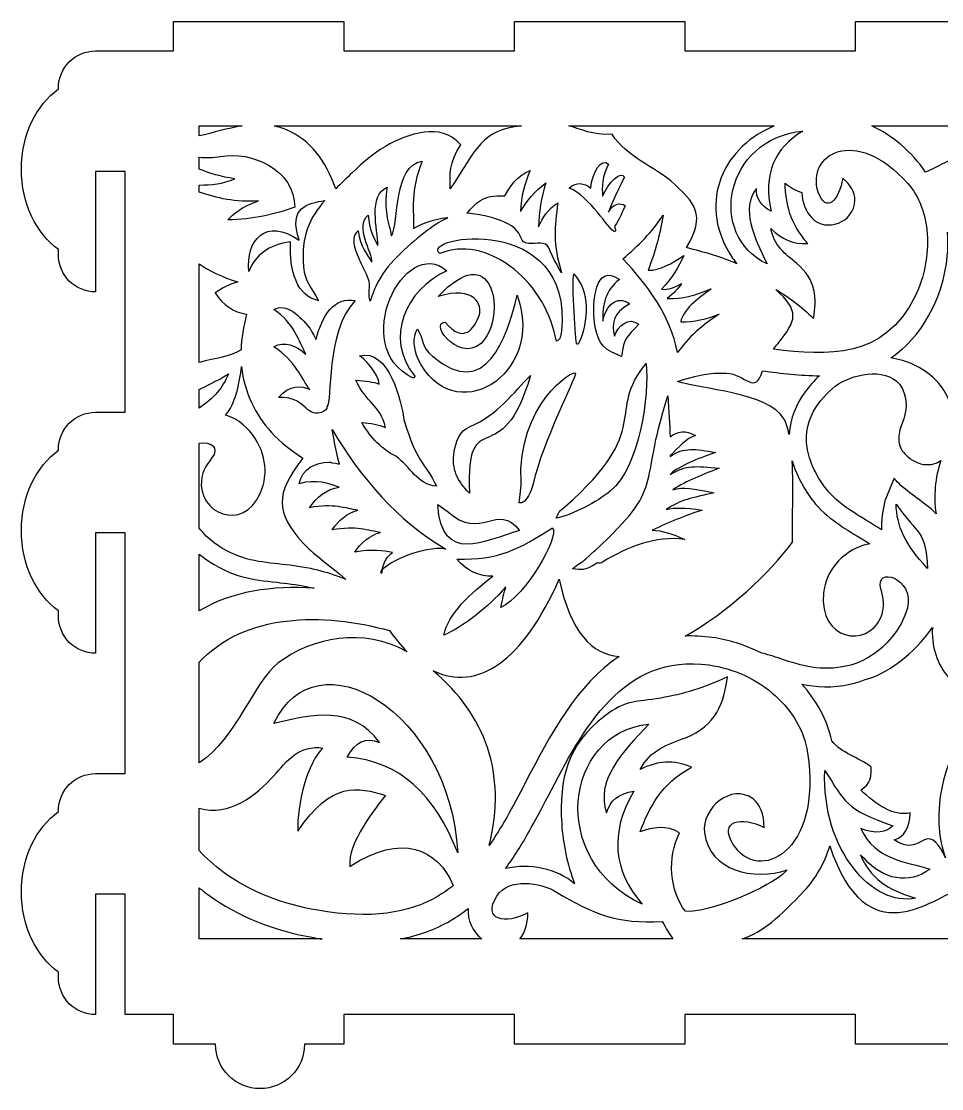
# Model space of a CAD drawing. Extents: x -1260 to -85, y -359 to 882.
# Drawn here: x -1251.4 to -987.5, y 243.1 to 549.3 of the extents above; entities that cross this region are included whole.
import ezdxf

# ---------------------------------------------------------------- set-up
doc = ezdxf.new("R2010")
doc.units = 0
doc.layers.get('0').update_dxf_attribs({"linetype": 'CONTINUOUS'})

msp = doc.modelspace()

# ---------------------------------------------------------------- linework, layer by layer
at = {"color": 7}
for points in [[(-1230.092775, 540.766628), (-1221.588825, 540.766628), (-1207.769925, 540.766628), (-1207.769925, 549.270578), (-1195.6518, 549.270578), (-1170.140025, 549.270578), (-1158.872325, 549.270578), (-1158.872325, 540.766628), (-1109.97465, 540.766628), (-1109.97465, 549.270578), (-1061.07705, 549.270578), (-1061.07705, 540.766628), (-1012.179375, 540.766628), (-1012.179375, 549.270578), (-963.281775, 549.270578)], [(-1200.3369, 516.399653), (-1200.3369, 519.260153), (-1188.0672, 519.260153)], [(-1178.904825, 519.260153), (-1107.89715, 519.260153)], [(-1094.396775, 519.260153), (-1035.496575, 519.260153)], [(-1007.4933, 519.260153), (-923.492475, 519.260153)], [(-1200.3369, 506.906078), (-1200.3369, 510.278753)], [(-1230.0954, 437.124878), (-1221.59145, 437.124878), (-1221.59145, 506.219378), (-1230.0954, 506.219378), (-1230.0954, 471.672128)], [(-1200.3369, 500.314253), (-1200.3369, 502.295678)], [(-1078.392525, 504.598328), (-1078.3923, 504.598328)], [(-1081.262175, 490.430528), (-1080.97245, 489.462353), (-1080.99345, 489.509378)], [(-1200.3369, 451.450628), (-1200.3369, 479.687978)], [(-1139.24925, 447.098303), (-1139.1519, 446.977778)], [(-1200.3369, 438.363728), (-1200.3369, 443.675903)], [(-1141.579575, 434.568203), (-1141.543425, 434.805428)], [(-1200.3369, 403.943378), (-1200.3369, 428.276153)], [(-1065.33345, 424.697003), (-1065.3417, 424.443803)], [(-1065.23985, 419.336603), (-1065.30285, 419.246678)], [(-1001.055375, 418.271228), (-1003.7703, 411.776603)], [(-1131.966525, 410.643653), (-1129.246725, 408.729428)], [(-1230.098025, 333.483203), (-1221.594075, 333.483203), (-1221.594075, 402.577628), (-1230.098025, 402.577628), (-1230.098025, 368.030378)], [(-1200.33945, 403.943378), (-1200.3369, 403.943378)], [(-1200.3369, 380.149178), (-1200.3369, 396.486503)], [(-1089.4494, 395.142278), (-1087.108875, 397.272503), (-1086.827775, 397.531853)], [(-1147.9137, 391.898378), (-1148.0766, 390.906878)], [(-1086.1371, 393.906803), (-1087.354875, 393.218678)], [(-1169.344725, 387.082028), (-1167.431775, 386.642978)], [(-1200.3369, 336.588803), (-1200.3369, 365.415878)], [(-1200.3369, 311.452478), (-1200.3369, 323.542703)], [(-1031.7729, 305.875328), (-1032.105825, 305.512478)], [(-1165.06995, 286.055228), (-1200.3369, 286.055228), (-1200.3369, 300.738953)], [(-1195.659675, 255.884753), (-1207.7778, 255.884753), (-1207.7778, 264.388703), (-1221.5967, 264.388703), (-1221.5967, 298.935953), (-1230.10065, 298.935953), (-1230.10065, 264.388703)], [(-1119.31665, 286.055228), (-1142.685075, 286.055228)], [(-1064.5254, 286.055228), (-1108.452225, 286.055228)], [(-962.537475, 286.055228), (-1044.657675, 286.055228)], [(-804.68355, 255.884753), (-816.58905, 255.884753), (-816.58905, 264.388703), (-865.486725, 264.388703), (-865.486725, 255.884753), (-914.384325, 255.884753), (-914.384325, 264.388703), (-963.282, 264.388703), (-963.282, 255.884753), (-1012.1796, 255.884753), (-1012.1796, 264.388703), (-1061.077275, 264.388703), (-1061.077275, 255.884753), (-1109.974875, 255.884753), (-1109.974875, 264.388703), (-1158.87255, 264.388703), (-1158.87255, 255.884753), (-1170.1479, 255.884753)]]:
    msp.add_lwpolyline(points, dxfattribs=at)
for points in [[(-1178.904825, 519.260153)], [(-1200.3369, 516.399653)], [(-1136.3811, 509.144303)], [(-1200.3369, 506.906078)], [(-1100.92545, 502.974278)], [(-1164.365625, 497.892353)], [(-1131.39825, 482.641403)], [(-1078.89915, 481.146578)], [(-1129.324125, 477.743753)], [(-1037.529675, 479.683928)], [(-1092.9234, 476.845103)], [(-1035.028875, 472.375403)], [(-1155.60975, 469.163453)], [(-1131.801075, 470.366378)], [(-1109.1789, 470.717978)], [(-1084.600425, 463.280228)], [(-1200.3369, 451.450628)], [(-1063.2156, 445.946003)], [(-1200.3369, 438.363728)], [(-1162.261125, 432.230003)], [(-1122.67425, 433.086803)], [(-987.715275, 423.282203)], [(-1108.05555, 416.991203)], [(-1095.377475, 410.098328)], [(-1126.454475, 395.036378)], [(-1147.9137, 391.898378)], [(-991.487625, 392.345303)], [(-1097.121375, 389.268128)], [(-1200.3369, 380.149178)], [(-1061.03895, 372.960128)], [(-1178.93565, 347.843153)], [(-1200.3369, 336.588803)], [(-1020.973125, 334.421828)], [(-1100.32485, 327.014828)], [(-1200.3369, 311.452477)], [(-1073.328, 296.036528)], [(-1165.06995, 286.055228)], [(-1119.31665, 286.055228)], [(-1064.5254, 286.055228)]]:
    msp.add_lwpolyline(points, close=True, dxfattribs=at)
for points in [[(-1240.722675, 530.136953), (-1240.722675, 536.007653), (-1235.963475, 540.766628), (-1230.092775, 540.766628)], [(-1251.355575, 506.857403), (-1251.355575, 516.695153), (-1247.078475, 525.284828), (-1240.722675, 529.879028)], [(-1240.722675, 529.879028), (-1240.722675, 529.964528), (-1240.722675, 530.050853), (-1240.722675, 530.136953)], [(-954.39855, 493.950953), (-964.826475, 525.440228), (-983.54625, 509.235728), (-992.098875, 506.055278)], [(-1188.0672, 519.260153), (-1192.19565, 518.611103), (-1196.319825, 517.330628), (-1200.3369, 516.399653)], [(-1175.331675, 518.152553), (-1176.5148, 518.655728), (-1177.70685, 519.016778), (-1178.904825, 519.260153)], [(-1161.220275, 501.230378), (-1164.056325, 509.258303), (-1168.325925, 515.173628), (-1175.331675, 518.152553)], [(-1135.8477, 517.474778), (-1143.998325, 516.274853), (-1150.5378, 511.608353), (-1156.398075, 505.914278)], [(-1125.303225, 513.865703), (-1128.435, 517.208153), (-1132.0173, 518.037953), (-1135.8477, 517.474778)], [(-1107.89715, 519.260153), (-1119.567975, 517.954178), (-1120.60335, 512.996003), (-1128.3855, 501.218828)], [(-1081.968, 516.870578), (-1087.82235, 516.493853), (-1090.6635, 518.438078), (-1094.396775, 519.260153)], [(-1036.046325, 519.028628), (-1051.071075, 512.450828), (-1057.401825, 496.041428), (-1047.3819, 481.386203)], [(-1037.529675, 479.683928), (-1054.692525, 487.796003), (-1049.825475, 515.576303), (-1027.23135, 517.817303)], [(-1027.23135, 517.817303), (-1035.395325, 512.948378), (-1038.73935, 505.453178), (-1036.330125, 494.823278)], [(-1035.496575, 519.260153), (-1035.6807, 519.185753), (-1035.863925, 519.108203), (-1036.046325, 519.028628)], [(-1022.822475, 500.279603), (-1026.4335, 510.968828), (-1012.359075, 519.738953), (-997.17615, 502.779353)], [(-992.098875, 506.055278), (-996.074625, 511.835153), (-1001.5452, 516.590153), (-1007.4933, 519.260153)], [(-1065.1536, 503.504528), (-1069.2474, 507.158228), (-1077.91545, 510.518153), (-1081.968, 516.870578)], [(-1194.25845, 510.508103), (-1185.353325, 512.201678), (-1172.9763, 506.701328), (-1172.971875, 495.966203)], [(-1128.3855, 501.218828), (-1128.466275, 505.396403), (-1128.84045, 508.653203), (-1125.303225, 513.865703)], [(-1200.3369, 510.278753), (-1198.30275, 510.121403), (-1196.27415, 510.124628), (-1194.25845, 510.508103)], [(-1145.1897, 487.792028), (-1142.983125, 491.510378), (-1144.805775, 508.021178), (-1136.3811, 509.144303)], [(-1136.3811, 509.144303), (-1139.89155, 500.753303), (-1138.782375, 494.788178), (-1138.892925, 489.858053)], [(-1088.053875, 501.445928), (-1087.75965, 505.908578), (-1084.967175, 510.347228), (-1083.00405, 508.287128)], [(-1083.00405, 508.287128), (-1084.783875, 504.994853), (-1084.8987, 501.697403), (-1084.690125, 499.118153)], [(-1240.6863, 483.809603), (-1247.06235, 488.397503), (-1251.355575, 497.000903), (-1251.355575, 506.857403)], [(-1190.1381, 504.115553), (-1194.2166, 504.684428), (-1197.443175, 505.706603), (-1200.3369, 506.906078)], [(-1156.398075, 505.914278), (-1158.111675, 504.248603), (-1159.730325, 502.716803), (-1161.220275, 501.230378)], [(-1112.68215, 499.179428), (-1111.255575, 501.657653), (-1109.68575, 504.806003), (-1105.41675, 506.487503)], [(-1105.41675, 506.487503), (-1107.05205, 502.867553), (-1108.17165, 499.019753), (-1108.191225, 494.682953)], [(-1084.690125, 499.118153), (-1083.021225, 503.144828), (-1079.418375, 506.491103), (-1078.392525, 504.598328)], [(-1200.3369, 502.295678), (-1196.937675, 502.375853), (-1193.53695, 502.597328), (-1190.1381, 504.115553)], [(-1108.191225, 494.682953), (-1106.477625, 497.698028), (-1104.25575, 500.533028), (-1100.92545, 502.974278)], [(-1100.92545, 502.974278), (-1102.2771, 498.689978), (-1103.034, 494.468228), (-1103.0391, 490.326803)], [(-1094.24475, 501.461453), (-1092.16065, 503.339078), (-1090.01235, 502.955828), (-1088.053875, 501.445928)], [(-1078.3923, 504.598328), (-1078.97805, 503.675003), (-1083.1173, 494.871728), (-1082.940675, 494.517953)], [(-1060.572975, 484.355528), (-1055.007375, 493.863353), (-1058.00775, 497.111228), (-1065.1536, 503.504528)], [(-1025.808225, 485.573528), (-1031.064525, 491.244803), (-1032.06015, 497.125478), (-1032.352425, 502.810553)], [(-1032.352425, 502.810553), (-1030.847025, 501.668528), (-1029.303975, 500.619578), (-1027.5003, 500.191553)], [(-1015.8174, 504.323453), (-1016.780025, 498.016253), (-1020.67125, 493.908278), (-1022.822475, 500.279603)], [(-1012.347975, 498.010778), (-1012.320975, 500.218403), (-1013.527725, 502.318178), (-1015.8174, 504.323453)], [(-997.17615, 502.779353), (-993.8343, 499.046078), (-992.01615, 493.873778), (-991.6167, 488.316503)], [(-1183.328325, 497.776928), (-1189.949325, 497.274128), (-1195.3155, 498.549878), (-1200.3369, 500.314253)], [(-1149.139575, 484.979528), (-1149.153825, 489.489803), (-1152.006225, 499.382678), (-1146.4761, 501.694253)], [(-1146.4761, 501.694253), (-1147.48725, 495.389603), (-1146.0945, 491.277728), (-1145.1897, 487.792028)], [(-1123.646475, 494.261603), (-1121.115075, 496.769378), (-1119.2463, 499.791053), (-1112.68215, 499.179428)], [(-1081.142325, 488.850503), (-1082.97765, 489.547628), (-1088.3736, 499.102028), (-1094.24475, 501.461453)], [(-1040.5845, 501.359603), (-1045.039875, 495.471278), (-1041.3375, 487.589828), (-1037.529675, 479.683928)], [(-1036.330125, 494.823278), (-1039.272525, 496.399478), (-1040.772825, 498.546053), (-1040.5845, 501.359603)], [(-1027.5003, 500.191553), (-1027.4718, 497.500328), (-1026.6027, 494.916803), (-1024.58475, 492.774878)], [(-1192.1238, 492.343703), (-1190.499075, 494.154653), (-1188.3693, 495.966203), (-1183.328325, 497.776928)], [(-1172.971875, 495.966203), (-1178.6901, 493.880378), (-1184.8905, 492.417503), (-1192.1238, 492.343703)], [(-1171.695225, 486.458828), (-1174.91775, 496.160078), (-1169.15445, 497.024303), (-1164.365625, 497.892353)], [(-1164.365625, 497.892353), (-1168.671, 492.922853), (-1171.169025, 487.720328), (-1170.451725, 478.896053)], [(-1103.0391, 490.326803), (-1101.9291, 492.984953), (-1100.351175, 495.413678), (-1097.490075, 497.212853)], [(-1097.490075, 497.212853), (-1098.466725, 490.294478), (-1099.00095, 485.387078), (-1096.433625, 477.117203)], [(-1082.940675, 494.517953), (-1082.0469, 496.929278), (-1079.4009, 497.477153), (-1078.22775, 496.342253)], [(-1078.22775, 496.342253), (-1079.771475, 493.359278), (-1079.505675, 492.906053), (-1081.262175, 490.430528)], [(-1024.58475, 492.774878), (-1020.7656, 488.721053), (-1012.432575, 491.374253), (-1012.347975, 498.010778)], [(-1186.091325, 477.563453), (-1187.136225, 486.261053), (-1181.216175, 493.313153), (-1171.695225, 486.458828)], [(-1150.81335, 480.197753), (-1150.625175, 482.706653), (-1155.893775, 490.586828), (-1151.899275, 493.646078)], [(-1151.899275, 493.646078), (-1151.59275, 489.606128), (-1150.285875, 487.077428), (-1149.139575, 484.979528)], [(-1138.892925, 489.858053), (-1136.06775, 491.508428), (-1132.889625, 492.590153), (-1129.377675, 492.974753)], [(-1131.39825, 482.641403), (-1137.3516, 487.731803), (-1093.0455, 494.791553), (-1096.49655, 460.401878)], [(-1129.377675, 492.974753), (-1128.634875, 493.054028), (-1129.351425, 492.727478), (-1129.56735, 492.637103)], [(-1109.98635, 489.960053), (-1114.290225, 493.543628), (-1123.646475, 494.261603), (-1123.646475, 494.261603)], [(-1078.89915, 481.146578), (-1074.391875, 484.854728), (-1070.414325, 488.938778), (-1067.320875, 493.649903)], [(-1067.320875, 493.649903), (-1068.228225, 488.385353), (-1069.566975, 483.121178), (-1071.65235, 477.856628)], [(-1129.56735, 492.637103), (-1132.95315, 491.215028), (-1138.491375, 486.708353), (-1143.4368, 481.929203)], [(-1105.926375, 485.537828), (-1108.564725, 485.792078), (-1107.6282, 487.996103), (-1109.98635, 489.960053)], [(-1153.40385, 478.835228), (-1154.7834, 481.926803), (-1157.5287, 486.640103), (-1154.818725, 489.145628)], [(-1139.1519, 446.977778), (-1157.445975, 455.826728), (-1141.574475, 488.136428), (-1129.324125, 477.743753)], [(-1154.818725, 489.145628), (-1154.08095, 484.633628), (-1152.169275, 482.298653), (-1150.81335, 480.197753)], [(-1131.801075, 470.366378), (-1116.251025, 487.080653), (-1112.63535, 466.249403), (-1118.3436, 458.276078)], [(-1098.204825, 458.717903), (-1101.64935, 475.562903), (-1118.462025, 488.193203), (-1131.39825, 482.641403)], [(-1080.99345, 489.509378), (-1080.98595, 489.088628), (-1080.9552, 489.311678), (-1081.142325, 488.850503)], [(-1028.97195, 479.841878), (-1032.299475, 482.485778), (-1035.650475, 485.110253), (-1036.39095, 489.806978)], [(-1036.39095, 489.806978), (-1033.368225, 486.772403), (-1029.895425, 485.184878), (-1025.808225, 485.573528)], [(-991.6167, 488.316503), (-991.18725, 482.340728), (-992.381175, 475.967903), (-995.070975, 470.426078)], [(-989.90445, 467.285978), (-986.664075, 473.962178), (-985.2252, 481.635728), (-985.741575, 488.827703)], [(-1240.6608, 483.483653), (-1240.67055, 483.591653), (-1240.6788, 483.700553), (-1240.6863, 483.809603)], [(-1174.160925, 486.070403), (-1180.50885, 485.132828), (-1184.35245, 482.148578), (-1186.091325, 477.563453)], [(-1166.106375, 469.127153), (-1172.24835, 470.510903), (-1174.576725, 477.219878), (-1174.160925, 486.070403)], [(-1100.132625, 484.284353), (-1100.98155, 486.391628), (-1103.82165, 485.334128), (-1105.926375, 485.537828)], [(-1096.433625, 477.117203), (-1096.433625, 477.117203), (-1098.943575, 481.333253), (-1100.132625, 484.284353)], [(-1046.141775, 479.698778), (-1050.605325, 481.671728), (-1055.536725, 483.077228), (-1060.572975, 484.355528)], [(-1240.7253, 482.302253), (-1240.7253, 482.701553), (-1240.70355, 483.095903), (-1240.6608, 483.483653)], [(-1230.0954, 471.672128), (-1235.9661, 471.672128), (-1240.7253, 476.431178), (-1240.7253, 482.302253)], [(-1143.4368, 481.929203), (-1149.243525, 476.317178), (-1150.612875, 470.895503), (-1151.3166, 468.968303)], [(-1063.1673, 454.258852), (-1065.40875, 465.198728), (-1071.697425, 473.472653), (-1078.89915, 481.146578)], [(-1071.65235, 477.856628), (-1068.2352, 477.763103), (-1064.8173, 479.899702), (-1061.4, 482.086703)], [(-1061.4, 482.086703), (-1062.90285, 478.750403), (-1064.84595, 475.490378), (-1067.76285, 472.404128)], [(-1047.3819, 481.386203), (-1046.947125, 480.750128), (-1046.536575, 480.193328), (-1046.141775, 479.698778)], [(-1200.3369, 479.687978), (-1197.438525, 477.664478), (-1193.82285, 475.919828), (-1189.286625, 474.536903)], [(-1170.451725, 478.896053), (-1170.09195, 474.469103), (-1168.238775, 473.240903), (-1166.106375, 469.127153)], [(-1151.3166, 468.968303), (-1152.417, 473.355053), (-1150.073325, 472.555703), (-1153.40385, 478.835228)], [(-1129.324125, 477.743753), (-1141.12755, 472.203878), (-1147.40985, 458.518703), (-1138.5543, 447.522428)], [(-1086.968325, 462.830153), (-1087.705425, 468.600503), (-1086.914325, 480.136103), (-1079.878425, 475.263578)], [(-1024.19655, 464.035628), (-1023.156525, 469.661378), (-1023.404625, 475.113278), (-1028.97195, 479.841878)], [(-1189.286625, 474.536903), (-1191.686025, 473.956703), (-1193.79225, 472.751528), (-1195.81275, 471.367478)], [(-1092.0981, 456.644228), (-1092.3462, 457.111703), (-1093.5984, 474.229928), (-1092.9234, 476.845103)], [(-1092.9234, 476.845103), (-1088.433975, 472.069928), (-1088.534325, 463.226903), (-1091.57835, 456.873578)], [(-1079.878425, 475.263578), (-1083.7509, 472.179203), (-1084.9161, 467.882153), (-1084.600425, 463.280228)], [(-1120.091175, 464.932553), (-1118.975475, 467.931278), (-1121.42865, 473.540228), (-1131.801075, 470.366378)], [(-1067.76285, 472.404128), (-1065.84795, 472.263577), (-1063.933275, 472.983052), (-1062.01905, 474.095378)], [(-1062.01905, 474.095378), (-1062.8208, 472.778527), (-1064.192475, 471.338828), (-1066.172175, 469.770878)], [(-1066.172175, 469.770878), (-1061.8143, 469.472152), (-1057.655925, 470.879828), (-1053.534225, 472.591853)], [(-1053.534225, 472.591853), (-1057.749225, 469.518953), (-1061.62425, 466.421603), (-1062.28395, 463.096103)], [(-1035.028875, 472.375403), (-1031.341125, 470.177978), (-1027.715475, 467.517953), (-1024.19655, 464.035628)], [(-1034.450325, 456.803678), (-1028.8956, 463.588553), (-1028.178525, 466.181603), (-1035.028875, 472.375403)], [(-1195.81275, 471.367478), (-1193.5524, 467.893178), (-1190.5401, 465.854378), (-1186.75095, 465.306953)], [(-1178.995425, 466.575953), (-1175.2326, 468.638978), (-1171.557, 464.758853), (-1168.6059, 461.277128)], [(-1166.81715, 458.010803), (-1165.189875, 464.797103), (-1161.629325, 470.448428), (-1155.60975, 469.163453)], [(-1155.60975, 469.163453), (-1164.22215, 460.240928), (-1162.162725, 439.983953), (-1163.719125, 438.743828)], [(-1109.1789, 470.717978), (-1100.717925, 447.566678), (-1128.004275, 431.673053), (-1137.63435, 452.610353)], [(-1133.4804, 453.190553), (-1118.026875, 440.234378), (-1112.16975, 458.520803), (-1109.1789, 470.717978)], [(-1084.600425, 463.280228), (-1083.783, 467.555378), (-1080.7488, 471.016103), (-1076.906925, 468.237653)], [(-995.070975, 470.426078), (-1003.81155, 452.413478), (-1020.2637, 453.299003), (-1035.684675, 455.244878)], [(-1169.767125, 453.787928), (-1171.72095, 457.454828), (-1173.107925, 462.722377), (-1178.995425, 466.575953)], [(-1076.906925, 468.237653), (-1081.944225, 465.623303), (-1081.984575, 462.331628), (-1081.2945, 458.995778)], [(-1002.0672, 452.754428), (-997.4079, 455.766953), (-993.25605, 460.380578), (-989.90445, 467.285978)], [(-1186.75095, 465.306953), (-1187.732325, 461.690453), (-1188.251925, 458.276078), (-1188.356325, 455.056553)], [(-1118.3436, 458.276078), (-1124.507925, 449.663303), (-1134.985425, 462.757253), (-1129.8195, 462.988778)], [(-1129.8195, 462.988778), (-1124.424375, 456.529628), (-1121.478825, 461.199353), (-1120.091175, 464.932553)], [(-1080.47115, 453.740303), (-1085.1009, 455.248253), (-1086.393075, 458.330078), (-1086.968325, 462.830153)], [(-1081.2945, 458.995778), (-1080.237225, 461.998253), (-1077.3204, 464.578178), (-1074.2643, 462.441353)], [(-1074.2643, 462.441353), (-1077.98415, 458.389628), (-1078.514175, 458.771228), (-1079.218275, 453.131003)], [(-1051.236075, 465.259103), (-1056.09795, 462.180277), (-1060.19115, 458.591153), (-1063.1673, 454.258852)], [(-1062.28395, 463.096103), (-1058.443575, 462.808928), (-1054.837725, 464.023928), (-1051.236075, 465.259103)], [(-1168.6059, 461.277128), (-1168.54665, 461.106652), (-1167.735525, 459.743452), (-1166.81715, 458.010803)], [(-1137.63435, 452.610353), (-1138.737975, 455.009303), (-1139.2665, 458.644103), (-1137.74595, 461.057078)], [(-1137.74595, 461.057078), (-1135.896825, 457.942778), (-1136.678325, 455.872478), (-1133.4804, 453.190553)], [(-1096.49655, 460.401878), (-1096.635825, 459.011453), (-1096.751475, 458.118803), (-1097.8776, 457.522478)], [(-1178.995425, 455.953253), (-1175.8734, 457.665503), (-1172.508375, 456.293228), (-1169.767125, 453.787928)], [(-1097.8776, 457.522478), (-1098.176925, 458.376053), (-1098.030225, 457.863428), (-1098.204825, 458.717903)], [(-1091.57835, 456.873578), (-1091.85555, 456.651878), (-1091.689725, 456.743678), (-1092.0981, 456.644228)], [(-1035.684675, 455.244878), (-1035.291375, 455.762153), (-1034.876625, 456.283628), (-1034.450325, 456.803678)], [(-1188.356325, 455.056553), (-1191.560175, 453.085103), (-1195.577625, 452.674778), (-1200.3369, 451.450628)], [(-1168.613175, 443.673578), (-1171.09695, 446.849603), (-1172.60595, 451.771478), (-1178.995425, 455.953253)], [(-1154.42415, 453.327428), (-1145.904675, 455.487428), (-1142.367, 440.430203), (-1141.579575, 434.568203)], [(-1148.74665, 445.246553), (-1148.74665, 448.049303), (-1153.444275, 453.083003), (-1154.42415, 453.327428)], [(-1079.218275, 453.131003), (-1079.716575, 453.261353), (-1080.1314, 453.470303), (-1080.47115, 453.740303)], [(-1192.81515, 436.323203), (-1190.0556, 439.239653), (-1188.7749, 445.630553), (-1188.193875, 450.226928)], [(-1188.193875, 450.226928), (-1187.436825, 442.830203), (-1184.34885, 436.577453), (-1179.63615, 431.366228)], [(-1095.377475, 410.098328), (-1069.711275, 432.706028), (-1083.887175, 437.047553), (-1072.20975, 451.096253)], [(-1072.20975, 451.096253), (-1071.16395, 442.406078), (-1074.134625, 421.343753), (-1082.403675, 414.570578)], [(-1015.978125, 445.841828), (-1010.56665, 448.737278), (-1000.8237, 450.054503), (-998.25525, 442.831253)], [(-989.7216, 446.946878), (-993.041325, 450.080978), (-997.434525, 451.975028), (-1002.0672, 452.754428)], [(-1200.3369, 443.675903), (-1198.43925, 444.745478), (-1195.96755, 445.657553), (-1191.92265, 448.188278)], [(-1191.92265, 448.188278), (-1193.6013, 444.241403), (-1196.0811, 441.123653), (-1200.3369, 438.363728)], [(-1138.73625, 447.003953), (-1139.1321, 447.008453), (-1138.965, 446.959103), (-1139.24925, 447.098303)], [(-1138.5543, 447.522428), (-1138.58355, 447.191003), (-1138.5408, 447.369203), (-1138.73625, 447.003953)], [(-1105.380825, 447.706778), (-1113.651975, 418.831628), (-1123.8159, 440.406128), (-1122.8847, 413.980778)], [(-1122.67425, 433.086803), (-1114.93395, 436.099778), (-1110.032925, 443.019428), (-1105.380825, 447.706778)], [(-1108.05555, 416.991203), (-1109.250975, 439.133303), (-1093.044825, 449.619953), (-1092.42045, 448.360103)], [(-1092.42045, 448.360103), (-1092.56775, 446.591078), (-1101.8139, 428.785703), (-1104.62295, 416.652503)], [(-1063.2156, 445.946003), (-1058.619225, 447.620003), (-1053.486675, 448.593128), (-1049.206425, 448.375403)], [(-1049.206425, 448.375403), (-1043.762625, 448.099853), (-1040.854875, 441.914528), (-1038.84945, 449.039753)], [(-1038.84945, 449.039753), (-1033.455375, 448.330778), (-1027.890225, 447.631703), (-1022.4432, 447.618128)], [(-1022.4432, 447.618128), (-1024.0209, 446.221553), (-1025.379, 444.651278), (-1026.5961, 443.004728)], [(-1177.5846, 441.366428), (-1174.3554, 445.226378), (-1171.192425, 444.737603), (-1168.613175, 443.673578)], [(-1146.93495, 432.797003), (-1148.4756, 439.325528), (-1152.51135, 439.834028), (-1155.414225, 446.301278)], [(-1155.414225, 446.301278), (-1152.545625, 446.192228), (-1150.3803, 445.822553), (-1148.74665, 445.246553)], [(-1032.695175, 435.278678), (-1037.1291, 442.845053), (-1056.725175, 443.770553), (-1063.2156, 445.946003)], [(-1022.675775, 439.726703), (-1020.882975, 442.154153), (-1018.7508, 444.359003), (-1015.978125, 445.841828)], [(-983.79525, 432.854603), (-983.903625, 438.963578), (-986.1972, 443.618678), (-989.7216, 446.946878)], [(-1165.39545, 437.091128), (-1170.1332, 435.726202), (-1169.858775, 441.830978), (-1177.5846, 441.366428)], [(-1086.827775, 397.531853), (-1066.246125, 416.510303), (-1074.7059, 414.698978), (-1065.963, 441.812903)], [(-1065.963, 441.812903), (-1065.681675, 437.475653), (-1065.442125, 433.593878), (-1065.34665, 430.074278)], [(-1026.5961, 443.004728), (-1029.1998, 439.480253), (-1030.92165, 435.381203), (-1031.182725, 430.762703)], [(-998.25525, 442.831253), (-997.070475, 439.502153), (-997.758675, 436.158653), (-999.262125, 432.685628)], [(-1163.719125, 438.743828), (-1163.695125, 438.089677), (-1164.14835, 437.503103), (-1165.39545, 437.091128)], [(-1026.201525, 428.511278), (-1026.461325, 432.755603), (-1025.0403, 436.525778), (-1022.675775, 439.726703)], [(-1240.7253, 426.495203), (-1240.7253, 432.365903), (-1235.9661, 437.124878), (-1230.0954, 437.124878)], [(-1187.733225, 433.529453), (-1189.284525, 434.842253), (-1191.022725, 435.814253), (-1192.81515, 436.323203)], [(-1141.543425, 434.805428), (-1137.93285, 422.353328), (-1135.80345, 423.165053), (-1132.29705, 415.912928)], [(-1031.182725, 430.762703), (-1031.54925, 432.608903), (-1032.040575, 434.161253), (-1032.695175, 435.278678)], [(-1182.1995, 425.092028), (-1183.224375, 428.446853), (-1185.2643, 431.440478), (-1187.733225, 433.529453)], [(-1162.261125, 432.230003), (-1153.853475, 418.183478), (-1143.663225, 406.030703), (-1129.67535, 397.918778)], [(-1160.13495, 422.267678), (-1160.886675, 424.947278), (-1161.46605, 427.866428), (-1162.261125, 432.230003)], [(-1144.0119, 424.526528), (-1147.997925, 426.595103), (-1150.861425, 429.518978), (-1153.76295, 434.181653)], [(-1153.76295, 434.181653), (-1151.200275, 434.114528), (-1148.911425, 433.590653), (-1146.93495, 432.797003)], [(-1127.24385, 425.867003), (-1126.85265, 428.236403), (-1125.801975, 431.870078), (-1122.67425, 433.086803)], [(-1065.34665, 430.074278), (-1063.2315, 431.802278), (-1060.856775, 432.013853), (-1058.061975, 430.476728)], [(-999.262125, 432.685628), (-999.747675, 431.214053), (-999.90825, 429.596378), (-999.609525, 428.174078)], [(-1200.3369, 428.276153), (-1197.206175, 428.868653), (-1194.3552, 427.002653), (-1196.786925, 423.964178)], [(-1179.63615, 431.366228), (-1177.0833, 428.542553), (-1174.052025, 426.230903), (-1170.658575, 423.931028)], [(-1058.061975, 430.476728), (-1060.574025, 429.808778), (-1062.947025, 426.867878), (-1065.33345, 424.697003)], [(-1251.3582, 403.215653), (-1251.3582, 413.053478), (-1247.0811, 421.643078), (-1240.7253, 426.237278)], [(-1240.7253, 426.237278), (-1240.7253, 426.322778), (-1240.7253, 426.409103), (-1240.7253, 426.495203)], [(-1122.8847, 413.980778), (-1126.245675, 417.301553), (-1128.092925, 420.720803), (-1127.24385, 425.867003)], [(-1065.3417, 424.443803), (-1061.496825, 427.215053), (-1057.992825, 426.644003), (-1052.274375, 425.590553)], [(-1052.274375, 425.590553), (-1055.2905, 424.588178), (-1062.91065, 421.885628), (-1065.23985, 419.336603)], [(-1021.00245, 415.757678), (-1024.40445, 420.445928), (-1025.97, 424.708328), (-1026.201525, 428.511278)], [(-999.609525, 428.174078), (-999.411825, 427.229303), (-999.026775, 426.367028), (-998.427225, 425.660078)], [(-998.427225, 425.660078), (-997.702275, 424.805678), (-996.79515, 424.015478), (-995.785275, 423.397628)], [(-1196.786925, 423.964178), (-1198.31145, 422.059778), (-1199.91825, 419.568728), (-1199.7567, 416.178878)], [(-1182.05295, 416.156528), (-1181.183475, 419.204378), (-1181.342025, 422.281928), (-1182.1995, 425.092028)], [(-1170.658575, 423.931028), (-1178.6433, 413.533103), (-1178.523825, 408.570578), (-1170.658575, 399.712253)], [(-1171.740075, 416.643353), (-1170.808875, 421.019903), (-1166.96805, 422.757278), (-1163.158725, 422.862278)], [(-1163.158725, 422.862278), (-1163.0214, 422.799803), (-1161.721125, 422.603378), (-1160.13495, 422.267678)], [(-1132.29705, 415.912928), (-1137.94005, 416.426528), (-1139.78205, 421.629278), (-1144.0119, 424.526528)], [(-1030.189875, 399.924428), (-1030.402725, 405.195803), (-1029.88605, 415.015553), (-1030.338525, 423.253253)], [(-1030.338525, 423.253253), (-1029.396075, 419.849378), (-1027.6566, 416.262653), (-1024.941225, 412.520903)], [(-995.785275, 423.397628), (-994.81455, 422.804903), (-993.756075, 422.374178), (-992.673525, 422.199203)], [(-991.4277, 422.119478), (-990.1746, 422.144378), (-988.88205, 422.503628), (-987.715275, 423.282203)], [(-987.715275, 423.282203), (-989.2755, 418.433453), (-989.8863, 412.947803), (-989.042325, 408.003203)], [(-1065.30285, 419.246678), (-1060.722, 422.171828), (-1058.08875, 421.685378), (-1051.264125, 421.095428)], [(-1051.264125, 421.095428), (-1055.3667, 419.492378), (-1060.688625, 417.495278), (-1064.5758, 414.907103)], [(-992.673525, 422.199203), (-992.2968, 422.138228), (-991.879425, 422.109953), (-991.4277, 422.119478)], [(-1160.1966, 415.664153), (-1163.1483, 416.631503), (-1166.69505, 418.061603), (-1171.740075, 416.643353)], [(-1108.5885, 411.126878), (-1108.721625, 411.616703), (-1107.9618, 415.240028), (-1108.05555, 416.991203)], [(-1104.62295, 416.652503), (-1104.99735, 415.035953), (-1106.417925, 410.790128), (-1108.5885, 411.126878)], [(-990.831525, 409.724603), (-994.924725, 413.049803), (-998.670675, 415.116503), (-1001.055375, 418.271228)], [(-1199.7567, 416.178878), (-1199.313225, 406.864478), (-1185.8568, 402.820853), (-1182.05295, 416.156528)], [(-1168.7358, 409.759478), (-1166.903025, 412.652678), (-1163.72085, 415.221728), (-1160.1966, 415.664153)], [(-1082.403675, 414.570578), (-1086.31185, 411.370103), (-1093.114575, 407.799953), (-1098.024525, 406.729928)], [(-1052.734275, 414.058853), (-1059.207225, 412.464953), (-1062.17085, 412.172678), (-1066.456425, 409.229003)], [(-1064.5758, 414.907103), (-1061.52945, 415.979003), (-1058.779125, 415.192853), (-1052.734275, 414.058853)], [(-1009.2915, 406.303478), (-1013.46135, 408.821678), (-1017.926775, 411.519353), (-1021.00245, 415.757678)], [(-1154.8812, 409.063178), (-1158.2709, 409.501553), (-1161.875925, 411.066053), (-1168.7358, 409.759478)], [(-1108.518375, 403.265603), (-1118.48565, 400.243328), (-1130.882475, 393.249278), (-1131.966525, 410.643653)], [(-1129.246725, 408.729428), (-1119.383025, 399.900428), (-1114.93845, 411.622853), (-1108.518375, 403.265603)], [(-1024.941225, 412.520903), (-1021.253925, 407.438903), (-1016.339775, 404.469578), (-1011.7485, 401.697053)], [(-1003.7703, 411.776603), (-1004.34495, 409.094678), (-1004.79285, 406.076828), (-1004.7087, 403.418078)], [(-991.487625, 392.345303), (-998.0667, 399.248378), (-1000.358925, 404.570528), (-1000.508775, 410.783528)], [(-1000.508775, 410.783528), (-994.09005, 401.611403), (-992.175825, 403.677203), (-991.487625, 392.345303)], [(-1162.2456, 403.386203), (-1160.61945, 405.953753), (-1157.9292, 408.266378), (-1154.8812, 409.063178)], [(-1098.024525, 406.729928), (-1096.77465, 409.190753), (-1097.558475, 408.177728), (-1095.377475, 410.098328)], [(-1056.1329, 409.075328), (-1060.8681, 407.593478), (-1065.822225, 405.462203), (-1070.43885, 403.326653)], [(-1066.456425, 409.229003), (-1063.80705, 409.931228), (-1061.32365, 409.781753), (-1056.1329, 409.075328)], [(-989.042325, 408.003203), (-989.5842, 408.619103), (-990.18015, 409.195178), (-990.831525, 409.724603)], [(-1148.39055, 402.689903), (-1151.780025, 403.128278), (-1155.3855, 404.693003), (-1162.2456, 403.386203)], [(-1004.7087, 403.418078), (-1006.159275, 404.411303), (-1007.705925, 405.346103), (-1009.2915, 406.303478)], [(-1240.688925, 380.167853), (-1247.064975, 384.755753), (-1251.3582, 393.359153), (-1251.3582, 403.215653)], [(-1196.063625, 399.701228), (-1197.6462, 400.854353), (-1199.082525, 402.301703), (-1200.33945, 403.943378)], [(-1155.7548, 397.012928), (-1154.127975, 399.580478), (-1151.438625, 401.892878), (-1148.39055, 402.689903)], [(-1126.454475, 395.036378), (-1114.46985, 394.753178), (-1108.988625, 397.673003), (-1099.0437, 403.995278)], [(-1099.0437, 403.995278), (-1096.914525, 401.521028), (-1106.7168, 384.438353), (-1113.86505, 381.160478)], [(-1061.106, 400.670678), (-1069.3605, 401.861828), (-1077.564525, 398.477678), (-1084.682475, 394.190828)], [(-1070.43885, 403.326653), (-1067.6202, 403.186778), (-1064.606175, 402.357803), (-1061.106, 400.670678)], [(-1011.7485, 401.697053), (-1010.473275, 400.927253), (-1009.226175, 400.174028), (-1008.05925, 399.401678)], [(-1177.645575, 393.635153), (-1183.930875, 394.314578), (-1189.500975, 394.916903), (-1196.063625, 399.701228)], [(-1170.658575, 399.712253), (-1167.847125, 396.547103), (-1163.28435, 393.587903), (-1158.303225, 389.191403)], [(-1129.67535, 397.918778), (-1136.310525, 398.880353), (-1146.00075, 394.178528), (-1147.9137, 391.898378)], [(-1061.03895, 372.960128), (-1048.76145, 379.766903), (-1036.726875, 391.024403), (-1030.189875, 399.924428)], [(-1009.7241, 399.008153), (-1012.762575, 398.103953), (-1015.735725, 396.189278), (-1017.90555, 393.521603)], [(-1008.05925, 399.401678), (-1008.615375, 399.304253), (-1009.17195, 399.172478), (-1009.7241, 399.008153)], [(-1200.3369, 396.486503), (-1199.8611, 396.077228), (-1199.371875, 395.689028), (-1198.870575, 395.323553)], [(-1198.870575, 395.323553), (-1191.2736, 389.785853), (-1185.0987, 389.118878), (-1178.130525, 388.365428)], [(-1144.90545, 396.870053), (-1147.5963, 397.410878), (-1150.8408, 397.949378), (-1155.7548, 397.012928)], [(-1147.9137, 391.898378), (-1147.3971, 394.435778), (-1146.2625, 395.938178), (-1144.90545, 396.870053)], [(-1116.19635, 390.108353), (-1119.876225, 390.023753), (-1123.523325, 391.363553), (-1126.454475, 395.036378)], [(-1093.3395, 392.266178), (-1091.756475, 393.563303), (-1090.755375, 393.965078), (-1089.4494, 395.142278)], [(-1168.371225, 392.288753), (-1171.666875, 392.988803), (-1174.727475, 393.320303), (-1177.645575, 393.635153)], [(-1160.784, 390.146828), (-1163.1315, 390.986153), (-1165.647825, 391.709828), (-1168.371225, 392.288753)], [(-1148.0766, 390.906878), (-1148.364225, 391.108178), (-1148.283, 391.458953), (-1147.9137, 391.898378)], [(-1087.354875, 393.218678), (-1089.761475, 391.881203), (-1090.634625, 391.816328), (-1093.3395, 392.266178)], [(-1084.682475, 394.190828), (-1085.128725, 393.879203), (-1085.6532, 393.792878), (-1086.1371, 393.906803)], [(-1017.90555, 393.521603), (-1019.723025, 391.287428), (-1020.992475, 388.516853), (-1021.305, 385.349303)], [(-1004.877525, 386.451878), (-1006.868925, 393.156128), (-995.082, 389.726903), (-997.293675, 380.995553)], [(-1158.303225, 389.191403), (-1159.103625, 389.522378), (-1159.929375, 389.841953), (-1160.784, 390.146828)], [(-1133.2308, 362.986553), (-1120.655625, 356.896628), (-1107.432, 365.706503), (-1097.121375, 389.268128)], [(-1130.2149, 373.165928), (-1128.893625, 379.473728), (-1122.555, 385.196678), (-1116.19635, 390.108353)], [(-1097.121375, 389.268128), (-1093.847175, 373.878803), (-1087.67355, 367.601378), (-1079.885175, 367.099628)], [(-1167.431775, 386.642978), (-1179.384675, 387.459128), (-1191.0444, 385.830878), (-1200.3369, 380.149178)], [(-1178.130525, 388.365428), (-1175.4048, 388.070978), (-1172.54475, 387.761678), (-1169.344725, 387.082028)], [(-1112.454825, 387.043328), (-1117.601625, 380.929628), (-1124.769375, 375.663578), (-1130.2149, 373.165928)], [(-1113.86505, 381.160478), (-1113.368625, 383.531378), (-1112.9349, 385.433753), (-1112.454825, 387.043328)], [(-1004.985075, 378.050603), (-1003.597425, 381.107378), (-1004.168475, 384.066278), (-1004.877525, 386.451878)], [(-1021.305, 385.349303), (-1022.672625, 371.489378), (-1008.7965, 369.651503), (-1004.985075, 378.050603)], [(-1240.727925, 378.660578), (-1240.727925, 379.059803), (-1240.706175, 379.454153), (-1240.663425, 379.841978)], [(-1240.663425, 379.841978), (-1240.673175, 379.949978), (-1240.681425, 380.058803), (-1240.688925, 380.167853)], [(-1200.3369, 365.415878), (-1187.330775, 379.581953), (-1164.91965, 379.789253), (-1145.801775, 374.526803)], [(-997.293675, 380.995553), (-998.0265, 378.103778), (-999.610575, 375.188603), (-1001.7474, 372.604028)], [(-1230.098025, 368.030378), (-1235.968725, 368.030378), (-1240.727925, 372.789428), (-1240.727925, 378.660578)], [(-1178.93565, 347.843153), (-1166.97465, 373.941503), (-1128.48075, 351.592103), (-1126.233375, 310.812503)], [(-1140.698775, 368.462603), (-1153.283775, 375.491753), (-1168.043625, 372.574103), (-1177.70895, 365.224328)], [(-1145.801775, 374.526803), (-1144.13565, 372.203078), (-1142.43165, 370.181303), (-1140.698775, 368.462603)], [(-1009.3905, 360.484703), (-1003.751175, 361.747103), (-995.195775, 367.832303), (-990.1074, 375.385328)], [(-990.1074, 375.385328), (-990.13365, 374.914853), (-990.1434, 374.414603), (-990.13365, 373.885028)], [(-990.13365, 373.885028), (-990.025425, 367.775528), (-987.731925, 363.120053), (-984.20685, 359.792303)], [(-1053.225975, 372.530903), (-1055.973, 372.906578), (-1058.572425, 373.041128), (-1061.03895, 372.960128)], [(-1039.683675, 368.291303), (-1043.904825, 370.421753), (-1048.501875, 371.884178), (-1053.225975, 372.530903)], [(-1001.7474, 372.604028), (-1005.06435, 368.591228), (-1009.6503, 365.430128), (-1014.409575, 364.395803)], [(-1100.32485, 327.014828), (-1090.204725, 346.400453), (-1078.903875, 368.044628), (-1054.162725, 364.657328)], [(-1033.596975, 366.421028), (-1035.536775, 367.054778), (-1037.542425, 367.710428), (-1039.683675, 368.291303)], [(-1177.70895, 365.224328), (-1184.6979, 359.910203), (-1189.596825, 343.715528), (-1200.3369, 336.588803)], [(-1079.885175, 367.099628), (-1092.063675, 359.187803), (-1099.71975, 344.529803), (-1106.8482, 330.874403)], [(-1054.162725, 364.657328), (-1047.06105, 363.685328), (-1040.3013, 360.489128), (-1035.1113, 355.796228)], [(-1014.409575, 364.395803), (-1022.204475, 362.700803), (-1027.55685, 364.448528), (-1033.596975, 366.421028)], [(-1117.164525, 312.894053), (-1112.1117, 333.744428), (-1118.247525, 350.131328), (-1133.2308, 362.986553)], [(-1048.9083, 361.253378), (-1055.467425, 358.050653), (-1061.783475, 356.261603), (-1067.979675, 355.175453)], [(-1060.889775, 343.774628), (-1052.1855, 347.203853), (-1049.7834, 353.840528), (-1048.9083, 361.253378)], [(-1027.58745, 359.185328), (-1023.441375, 358.268978), (-1019.0274, 357.981803), (-1013.421, 359.200853)], [(-1018.92135, 342.858353), (-1020.277725, 349.015253), (-1023.361425, 354.573428), (-1027.58745, 359.185328)], [(-1013.421, 359.200853), (-1012.057125, 359.496953), (-1010.7078, 359.931953), (-1009.3905, 360.484703)], [(-1067.979675, 355.175453), (-1075.353225, 353.883053), (-1077.734775, 354.852053), (-1084.2588, 349.868378)], [(-1035.1113, 355.796228), (-1030.2858, 351.431603), (-1026.8661, 345.787553), (-1025.903475, 339.491378)], [(-1148.633325, 342.433778), (-1156.66065, 353.182103), (-1167.77805, 350.598653), (-1178.93565, 347.843153)], [(-1084.2588, 349.868378), (-1094.6319, 341.942228), (-1097.220225, 332.153603), (-1096.402575, 319.074728)], [(-1073.328, 296.036528), (-1100.418825, 308.633153), (-1095.7659, 345.116378), (-1071.416325, 347.690678)], [(-1071.416325, 347.690678), (-1079.1651, 339.564728), (-1086.773775, 331.424378), (-1083.5247, 322.202303)], [(-1157.899875, 338.212853), (-1155.5913, 342.595328), (-1152.54435, 344.162228), (-1148.633325, 342.433778)], [(-1073.898225, 334.671203), (-1071.17715, 340.160003), (-1066.02165, 341.950103), (-1060.889775, 343.774628)], [(-1179.04575, 332.740778), (-1175.235825, 337.267853), (-1171.450725, 341.846828), (-1164.882225, 340.812503)], [(-1164.882225, 340.812503), (-1169.225625, 337.013827), (-1172.45775, 324.394778), (-1172.073, 317.025503)], [(-1007.617275, 335.363453), (-1011.59835, 338.252453), (-1016.11335, 339.327728), (-1018.92135, 342.858353)], [(-1126.233375, 310.812503), (-1132.6974, 327.564878), (-1143.0048, 337.160078), (-1157.899875, 338.212853)], [(-1059.178125, 335.307053), (-1064.0853, 337.565678), (-1068.9912, 337.112003), (-1073.898225, 334.671203)], [(-1025.903475, 339.491378), (-1021.529025, 310.890128), (-1040.0496, 301.681028), (-1047.22395, 313.186853)], [(-984.02445, 339.452753), (-987.26445, 332.777153), (-988.7037, 325.103228), (-988.187325, 317.911478)], [(-1073.898225, 316.828628), (-1071.3513, 323.734928), (-1067.859975, 330.577403), (-1059.178125, 335.307053)], [(-994.97145, 297.768953), (-1007.13105, 295.227128), (-1021.87875, 311.424803), (-1020.973125, 334.421828)], [(-1020.973125, 334.421828), (-1015.02825, 325.211003), (-1015.12365, 323.260403), (-1001.47785, 318.556403)], [(-1010.6736, 328.761203), (-1008.976575, 329.839253), (-1007.4465, 331.193303), (-1007.617275, 335.363453)], [(-1240.727925, 322.853453), (-1240.727925, 328.724153), (-1235.968725, 333.483203), (-1230.098025, 333.483203)], [(-1200.3369, 323.542703), (-1191.783825, 320.950103), (-1183.77375, 327.578453), (-1179.04575, 332.740778)], [(-1172.073, 317.025503), (-1162.422675, 331.453928), (-1154.85975, 329.573078), (-1146.93195, 327.261053)], [(-1106.8482, 330.874403), (-1108.58595, 327.547403), (-1110.2895, 324.283628), (-1112.177175, 320.950478)], [(-1041.5484, 326.254403), (-1047.728625, 330.852503), (-1056.352875, 323.606453), (-1055.448075, 316.561628)], [(-1083.5247, 322.202303), (-1082.676, 325.764578), (-1079.99535, 327.768503), (-1075.749525, 328.439078)], [(-1075.749525, 328.439078), (-1082.8146, 316.335653), (-1081.55685, 305.609378), (-1073.328, 296.036528)], [(-996.444375, 322.242728), (-1001.502525, 321.165878), (-1006.2069, 324.674453), (-1010.6736, 328.761203)], [(-1146.93195, 327.261053), (-1149.53925, 323.975527), (-1158.039375, 313.333703), (-1157.120325, 306.894578)], [(-1105.7703, 316.842878), (-1104.0483, 319.884128), (-1102.204425, 323.416028), (-1100.32485, 327.014828)], [(-1038.3024, 317.998778), (-1038.45255, 321.920603), (-1039.49385, 324.726053), (-1041.5484, 326.254403)], [(-1251.360825, 299.573903), (-1251.360825, 309.411728), (-1247.083725, 318.001328), (-1240.727925, 322.595603)], [(-1240.727925, 322.595603), (-1240.727925, 322.681028), (-1240.727925, 322.767353), (-1240.727925, 322.853453)], [(-1001.028, 314.526878), (-998.294625, 315.319853), (-996.63615, 317.700128), (-996.444375, 322.242728)], [(-1112.177175, 320.950478), (-1113.78975, 318.102128), (-1115.43675, 315.405278), (-1117.164525, 312.894053)], [(-1096.402575, 319.074728), (-1096.047375, 313.393928), (-1094.841525, 307.669253), (-1092.725325, 301.899128)], [(-1062.601575, 316.464278), (-1066.584375, 318.900803), (-1070.255775, 318.027653), (-1073.898225, 316.828628)], [(-1047.22395, 313.186853), (-1051.501425, 320.044178), (-1044.830475, 321.400328), (-1038.3024, 317.998778)], [(-1001.47785, 318.556403), (-1003.063425, 316.719128), (-1006.542375, 315.898553), (-1010.613225, 317.781503)], [(-1157.120325, 306.894578), (-1142.280525, 316.534628), (-1131.998175, 311.946953), (-1127.50425, 301.359578)], [(-1112.511375, 306.237428), (-1110.130275, 309.500828), (-1107.914625, 313.055003), (-1105.7703, 316.842878)], [(-1060.9482, 293.993003), (-1065.35625, 299.632853), (-1066.2666, 309.523328), (-1062.601575, 316.464278)], [(-1055.448075, 316.561628), (-1054.0215, 305.452103), (-1041.379575, 302.742503), (-1031.7729, 305.875328)], [(-1010.613225, 317.781503), (-1006.563375, 308.608328), (-997.4487, 308.248778), (-990.8241, 306.095153)], [(-986.333775, 309.381728), (-988.160475, 312.978653), (-989.9295, 315.718028), (-992.3601, 314.532128)], [(-988.187325, 317.911478), (-987.97935, 315.026678), (-987.3354, 312.156428), (-986.333625, 309.381353)], [(-1026.8406, 299.879828), (-1023.582975, 303.341003), (-1021.113675, 307.630103), (-1019.53065, 312.788603)], [(-1019.53065, 312.788603), (-1008.9498, 280.837403), (-990.157425, 297.808928), (-981.79335, 300.631178)], [(-992.3601, 314.532128), (-994.82415, 313.120478), (-997.27665, 311.668253), (-1001.028, 314.526878)], [(-1193.611125, 305.347703), (-1196.08725, 307.180102), (-1198.3491, 309.216578), (-1200.3369, 311.452477)], [(-1009.59375, 309.114953), (-1009.9641, 309.383678), (-1010.345325, 309.730628), (-1010.7378, 310.159178)], [(-1010.7378, 310.159178), (-1007.039625, 301.783928), (-1001.02095, 299.735078), (-994.97145, 297.768953)], [(-1092.725325, 301.899128), (-1097.583375, 306.164903), (-1105.806675, 307.900553), (-1112.511375, 306.237428)], [(-990.8241, 306.095153), (-996.7815, 301.610828), (-1004.319, 303.081203), (-1009.59375, 309.114953)], [(-1166.3496, 294.284303), (-1176.333225, 295.981027), (-1185.96885, 299.693003), (-1193.611125, 305.347703)], [(-1114.9971, 298.335728), (-1111.6317, 303.731753), (-1102.531425, 302.280728), (-1097.941425, 299.533778)], [(-1032.105825, 305.512478), (-1036.5228, 300.819578), (-1054.38615, 293.422178), (-1060.9482, 293.993003)], [(-1200.3369, 300.738953), (-1199.540025, 300.076103), (-1198.721325, 299.434253), (-1197.882225, 298.813253)], [(-1127.50425, 301.359578), (-1128.92955, 300.214927), (-1130.42385, 299.177453), (-1132.001775, 298.257953)], [(-1240.69155, 276.526103), (-1247.0676, 281.114003), (-1251.360825, 289.717478), (-1251.360825, 299.573903)], [(-1197.882225, 298.813253), (-1189.312575, 292.472528), (-1178.58405, 288.321728), (-1167.51975, 286.442378)], [(-1132.001775, 298.257953), (-1140.25995, 293.444753), (-1151.042925, 291.682703), (-1166.3496, 294.284303)], [(-1106.0754, 293.523803), (-1112.603475, 290.122028), (-1119.27435, 291.478178), (-1114.9971, 298.335728)], [(-1097.941425, 299.533778), (-1087.106775, 293.047178), (-1080.591, 290.434103), (-1067.632275, 291.065978)], [(-1044.657675, 286.055228), (-1038.60795, 288.061703), (-1033.86825, 292.413653), (-1026.8406, 299.879828)], [(-1128.403125, 291.286178), (-1126.5837, 292.346003), (-1124.866575, 293.527178), (-1123.23675, 294.814928)], [(-1123.23675, 294.814928), (-1123.5999, 291.504953), (-1121.879775, 288.168878), (-1119.31665, 286.055228)], [(-1142.685075, 286.055228), (-1137.306975, 287.052128), (-1132.605375, 288.836828), (-1128.403125, 291.286178)], [(-1108.452225, 286.055228), (-1106.97045, 287.677778), (-1106.202975, 290.199428), (-1106.0754, 293.523803)], [(-1067.632275, 291.065978), (-1067.182875, 290.590553), (-1065.609, 287.460278), (-1064.5254, 286.055228)], [(-1167.51975, 286.442378), (-1166.692125, 286.301603), (-1165.875525, 286.172603), (-1165.06995, 286.055228)], [(-1240.73055, 275.018828), (-1240.73055, 275.418053), (-1240.7088, 275.812478), (-1240.66605, 276.200228)], [(-1240.66605, 276.200228), (-1240.6758, 276.308228), (-1240.68405, 276.417053), (-1240.69155, 276.526103)], [(-1230.10065, 264.388703), (-1235.97135, 264.388703), (-1240.73055, 269.147678), (-1240.73055, 275.018828)], [(-1182.903825, 243.128828), (-1189.94865, 243.128828), (-1195.659675, 248.839628), (-1195.659675, 255.884753)], [(-1170.1479, 255.884753), (-1170.1479, 248.839628), (-1175.858925, 243.128828), (-1182.903825, 243.128828)]]:
    msp.add_open_spline(points, degree=3, dxfattribs=at)

doc.saveas('drawing.dxf')
